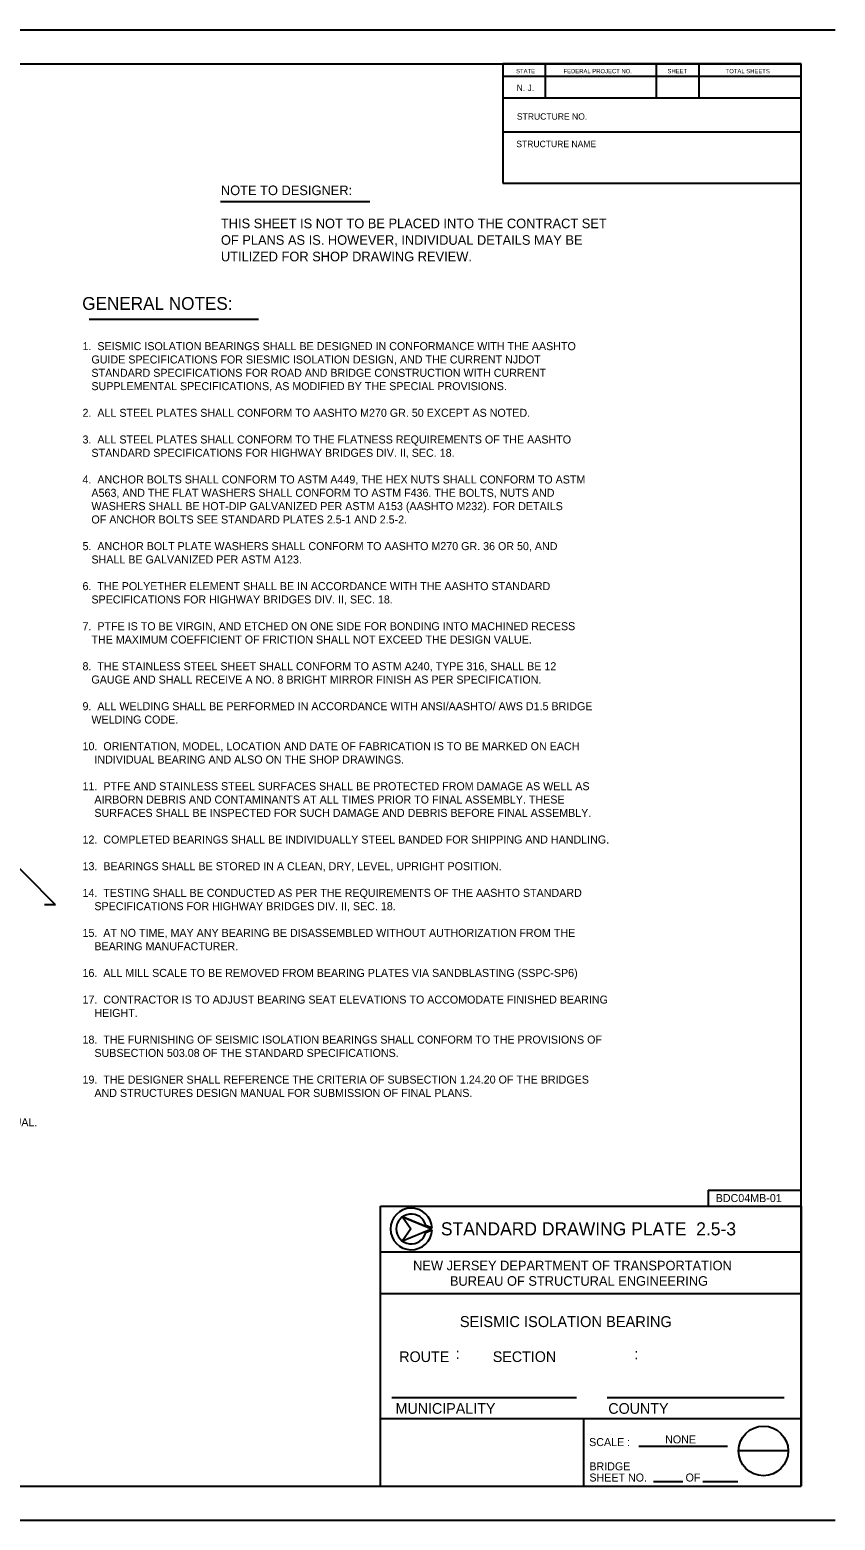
# Model space of a CAD drawing. Extents: x 499999.87 to 500002.82, y 499999.96 to 500001.79.
# Drawn here: x 500001.834 to 500002.825, y 499999.958 to 500001.792 of the extents above; entities that cross this region are included whole.
import ezdxf

# ---------------------------------------------------------------- set-up
doc = ezdxf.new("R2010")
doc.units = 0
for name, color, linetype in [('1', 7, 'Continuous'), ('2', 7, 'Continuous'), ('39', 7, 'Continuous'), ('40', 7, 'Continuous'), ('46', 7, 'Continuous'), ('51', 7, 'Continuous'), ('53', 7, 'Continuous'), ('55', 7, 'Continuous')]:
    doc.layers.add(name, color=color, linetype=linetype)

msp = doc.modelspace()

# ---------------------------------------------------------------- linework, layer by layer
at = {"layer": '1'}
for p, q in [((499999.8665, 500001.7917), (500002.8248, 500001.7917)), ((500000.0331, 500001.75), (500002.7831, 500001.75)), ((500002.4157, 500001.75), (500002.4157, 500001.603)), ((500002.7831, 500001.75), (500002.4157, 500001.75)), ((500002.4682, 500001.708), (500002.4682, 500001.75)), ((500002.6047, 500001.708), (500002.6047, 500001.75)), ((500002.6572, 500001.708), (500002.6572, 500001.75)), ((500002.7831, 500000), (500002.7831, 500001.75)), ((500002.7831, 500000), (500002.7831, 500001.75)), ((500002.7831, 500001.603), (500002.7831, 500001.75)), ((500002.7831, 500001.7343), (500002.4157, 500001.7343)), ((500002.4157, 500001.708), (500002.7831, 500001.708)), ((500002.4157, 500001.666), (500002.7831, 500001.666)), ((500002.4157, 500001.603), (500002.7831, 500001.603)), ((500002.3281, 500000.3166), (500002.2923, 500000.3314)), ((500002.2923, 500000.3314), (500002.3281, 500000.3166)), ((500002.3281, 500000.3166), (500002.2923, 500000.3314)), ((500002.2923, 500000.3314), (500002.3028, 500000.3166)), ((500002.3281, 500000.3166), (500002.2923, 500000.3314)), ((500002.2923, 500000.3314), (500002.3028, 500000.3166)), ((500002.3028, 500000.3166), (500002.2923, 500000.3018)), ((500002.2923, 500000.3018), (500002.3281, 500000.3166)), ((500002.3028, 500000.3166), (500002.2923, 500000.3018)), ((500002.2923, 500000.3018), (500002.3281, 500000.3166)), ((500002.3212, 500000.3209), (500002.3209, 500000.3209)), ((500002.3287, 500000.3176), (500002.3212, 500000.3209)), ((500002.3212, 500000.3123), (500002.3287, 500000.3156)), ((500002.2792, 500000.1093), (500002.5066, 500000.1093)), ((500002.5443, 500000.1093), (500002.7618, 500000.1093)), ((500000.0331, 500000), (500002.7831, 500000)), ((499999.8665, 499999.9583), (500002.8248, 499999.9583))]:
    msp.add_line(p, q, dxfattribs=at)
for radius, start, end in [(0.0256, 2.2139, 357.7861), (0.0184, 13.6941, 346.3059)]:
    msp.add_arc((500002.3031, 500000.3166), radius, start, end, dxfattribs=at)
at = {"layer": '39'}
for p, q in [((500002.2654, 500000), (500002.2654, 500000.3445)), ((500002.2654, 500000.3445), (500002.7831, 500000.3445)), ((500002.7831, 500000.3445), (500002.7831, 500000)), ((500002.7831, 500000.3445), (500002.7831, 500000)), ((500002.7831, 500000.3445), (500002.7831, 500000)), ((500002.3281, 500000.3166), (500002.2923, 500000.3314)), ((500002.2923, 500000.3314), (500002.3028, 500000.3166)), ((500002.3028, 500000.3166), (500002.2923, 500000.3018)), ((500002.2923, 500000.3018), (500002.3281, 500000.3166)), ((500002.2654, 500000.2884), (500002.7831, 500000.2884)), ((500002.2654, 500000.2372), (500002.7831, 500000.2372)), ((500002.2654, 500000.0833), (500002.7831, 500000.0833)), ((500002.5154, 500000.0833), (500002.7831, 500000.0833)), ((500002.5154, 500000.001), (500002.5154, 500000.0833)), ((500002.5154, 500000.001), (500002.5154, 500000.0833)), ((500002.5154, 500000.001), (500002.5154, 500000.0833)), ((500002.5833, 500000.0492), (500002.6923, 500000.0492)), ((500002.7671, 500000.0436), (500002.706, 500000.0436)), ((500002.6014, 500000.0059), (500002.6375, 500000.0059)), ((500002.6621, 500000.0059), (500002.7051, 500000.0059))]:
    msp.add_line(p, q, dxfattribs=at)
msp.add_circle((500002.7365, 500000.0436), 0.0305, dxfattribs=at)
at = {"layer": '40'}
for p, q in [((500002.6686, 500000.3642), (500002.7831, 500000.3642)), ((500002.6689, 500000.3443), (500002.6689, 500000.3643))]:
    msp.add_line(p, q, dxfattribs=at)
at = {"layer": '46'}
msp.add_line((500001.9068, 500001.4357), (500002.1152, 500001.4357), dxfattribs=at)
at = {"layer": '51'}
for q in [(500001.7618, 500000.8199), (500001.852, 500000.7152)]:
    msp.add_line((500001.8655, 500000.7152), q, dxfattribs=at)
at = {"layer": '55'}
msp.add_line((500002.0682, 500001.5804), (500002.252, 500001.5804), dxfattribs=at)

# ---------------------------------------------------------------- texts
at = {"layer": '1'}
for s, height, p in [('STATE', 0.00525, (500002.4321, 500001.7382)), ('FEDERAL PROJECT NO.', 0.005248, (500002.4905, 500001.7382)), ('SHEET', 0.00525, (500002.6184, 500001.7382)), ('TOTAL SHEETS', 0.005248, (500002.69, 500001.7382)), ('NONE', 0.00984, (500002.6155, 500000.0528))]:
    msp.add_text(s, height=height, dxfattribs=at).set_placement(p)
at = {"layer": '2'}
for s, height, p in [('N. J.', 0.00787, (500002.4327, 500001.7165)), ('STRUCTURE NO.', 0.007874, (500002.4331, 500001.6811)), ('STRUCTURE NAME', 0.007874, (500002.4324, 500001.6473)), ('SEISMIC ISOLATION BEARING', 0.013451, (500002.3629, 500000.1959))]:
    msp.add_text(s, height=height, dxfattribs=at).set_placement(p)
at = {"layer": '39'}
for s, height, p in [('STANDARD DRAWING PLATE  2.5-3', 0.016077, (500002.3396, 500000.3087)), ('NEW JERSEY DEPARTMENT OF TRANSPORTATION', 0.011809, (500002.3054, 500000.2657)), ('BUREAU OF STRUCTURAL ENGINEERING', 0.011811, (500002.3507, 500000.2467)), ('ROUTE           SECTION', 0.013124, (500002.2884, 500000.1529)), (':', 0.0131, (500002.3579, 500000.1568)), (':', 0.0131, (500002.5778, 500000.1562)), ('MUNICIPALITY', 0.013124, (500002.2838, 500000.0892)), ('COUNTY', 0.01312, (500002.5456, 500000.0892)), ('SCALE :', 0.00984, (500002.522, 500000.0495)), ('SHEET NO.', 0.00984, (500002.5223, 500000.0059)), ('BRIDGE', 0.00984, (500002.5223, 500000.0197)), ('OF', 0.00984, (500002.6407, 500000.0059))]:
    msp.add_text(s, height=height, dxfattribs=at).set_placement(p)
at = {"layer": '53'}
for s, height, p in [(' GENERAL NOTES:', 0.015748, (500001.8924, 500001.4472)), ('1.  SEISMIC ISOLATION BEARINGS SHALL BE DESIGNED IN CONFORMANCE WITH THE AASHTO', 0.009843, (500001.8986, 500001.3976)), ('   GUIDE SPECIFICATIONS FOR SIESMIC ISOLATION DESIGN, AND THE CURRENT NJDOT', 0.009843, (500001.8986, 500001.3812)), ('   STANDARD SPECIFICATIONS FOR ROAD AND BRIDGE CONSTRUCTION WITH CURRENT', 0.009843, (500001.8986, 500001.3648)), ('   SUPPLEMENTAL SPECIFICATIONS, AS MODIFIED BY THE SPECIAL PROVISIONS.', 0.009843, (500001.8986, 500001.3484)), ('2.  ALL STEEL PLATES SHALL CONFORM TO AASHTO M270 GR. 50 EXCEPT AS NOTED.', 0.009843, (500001.8986, 500001.3156)), ('3.  ALL STEEL PLATES SHALL CONFORM TO THE FLATNESS REQUIREMENTS OF THE AASHTO', 0.009843, (500001.8986, 500001.2828)), ('   STANDARD SPECIFICATIONS FOR HIGHWAY BRIDGES DIV. II, SEC. 18.', 0.009843, (500001.8986, 500001.2664)), ('4.  ANCHOR BOLTS SHALL CONFORM TO ASTM A449, THE HEX NUTS SHALL CONFORM TO ASTM', 0.009843, (500001.8986, 500001.2336)), ('   A563, AND THE FLAT WASHERS SHALL CONFORM TO ASTM F436. THE BOLTS, NUTS AND', 0.009843, (500001.8986, 500001.2172)), ('   WASHERS SHALL BE HOT-DIP GALVANIZED PER ASTM A153 (AASHTO M232). FOR DETAILS', 0.009843, (500001.8986, 500001.2008)), ('   OF ANCHOR BOLTS SEE STANDARD PLATES 2.5-1 AND 2.5-2.', 0.009843, (500001.8986, 500001.1844)), ('5.  ANCHOR BOLT PLATE WASHERS SHALL CONFORM TO AASHTO M270 GR. 36 OR 50, AND', 0.009843, (500001.8986, 500001.1516)), ('   SHALL BE GALVANIZED PER ASTM A123.', 0.009843, (500001.8986, 500001.1352)), ('6.  THE POLYETHER ELEMENT SHALL BE IN ACCORDANCE WITH THE AASHTO STANDARD', 0.009843, (500001.8986, 500001.1024)), ('   SPECIFICATIONS FOR HIGHWAY BRIDGES DIV. II, SEC. 18.', 0.009843, (500001.8986, 500001.086)), ('7.  PTFE IS TO BE VIRGIN, AND ETCHED ON ONE SIDE FOR BONDING INTO MACHINED RECESS', 0.009843, (500001.8986, 500001.0531)), ('   THE MAXIMUM COEFFICIENT OF FRICTION SHALL NOT EXCEED THE DESIGN VALUE.', 0.009843, (500001.8986, 500001.0367)), ('8.  THE STAINLESS STEEL SHEET SHALL CONFORM TO ASTM A240, TYPE 316, SHALL BE 12', 0.009843, (500001.8986, 500001.0039)), ('   GAUGE AND SHALL RECEIVE A NO. 8 BRIGHT MIRROR FINISH AS PER SPECIFICATION.', 0.009843, (500001.8986, 500000.9875)), ('9.  ALL WELDING SHALL BE PERFORMED IN ACCORDANCE WITH ANSI/AASHTO/ AWS D1.5 BRIDGE', 0.009843, (500001.8986, 500000.9547)), ('   WELDING CODE.', 0.009843, (500001.8986, 500000.9383)), ('10.  ORIENTATION, MODEL, LOCATION AND DATE OF FABRICATION IS TO BE MARKED ON EACH', 0.009843, (500001.8986, 500000.9055)), ('    INDIVIDUAL BEARING AND ALSO ON THE SHOP DRAWINGS.', 0.009843, (500001.8986, 500000.8891)), ('11.  PTFE AND STAINLESS STEEL SURFACES SHALL BE PROTECTED FROM DAMAGE AS WELL AS', 0.009843, (500001.8986, 500000.8563)), ('    AIRBORN DEBRIS AND CONTAMINANTS AT ALL TIMES PRIOR TO FINAL ASSEMBLY. THESE', 0.009843, (500001.8986, 500000.8399)), ('    SURFACES SHALL BE INSPECTED FOR SUCH DAMAGE AND DEBRIS BEFORE FINAL ASSEMBLY.', 0.009843, (500001.8986, 500000.8235)), ('12.  COMPLETED BEARINGS SHALL BE INDIVIDUALLY STEEL BANDED FOR SHIPPING AND HANDLING. ', 0.009843, (500001.8986, 500000.7907)), ('13.  BEARINGS SHALL BE STORED IN A CLEAN, DRY, LEVEL, UPRIGHT POSITION.', 0.009843, (500001.8986, 500000.7579)), ('14.  TESTING SHALL BE CONDUCTED AS PER THE REQUIREMENTS OF THE AASHTO STANDARD', 0.009843, (500001.8986, 500000.7251)), ('    SPECIFICATIONS FOR HIGHWAY BRIDGES DIV. II, SEC. 18.', 0.009843, (500001.8986, 500000.7087)), ('15.  AT NO TIME, MAY ANY BEARING BE DISASSEMBLED WITHOUT AUTHORIZATION FROM THE', 0.009843, (500001.8986, 500000.6759)), ('    BEARING MANUFACTURER.', 0.009843, (500001.8986, 500000.6594)), ('16.  ALL MILL SCALE TO BE REMOVED FROM BEARING PLATES VIA SANDBLASTING (SSPC-SP6)', 0.009843, (500001.8986, 500000.6266)), ('17.  CONTRACTOR IS TO ADJUST BEARING SEAT ELEVATIONS TO ACCOMODATE FINISHED BEARING', 0.009843, (500001.8986, 500000.5938)), ('    HEIGHT.', 0.009843, (500001.8986, 500000.5774)), ('18.  THE FURNISHING OF SEISMIC ISOLATION BEARINGS SHALL CONFORM TO THE PROVISIONS OF', 0.009843, (500001.8986, 500000.5446)), ('    SUBSECTION 503.08 OF THE STANDARD SPECIFICATIONS.', 0.009843, (500001.8986, 500000.5282)), ('19.  THE DESIGNER SHALL REFERENCE THE CRITERIA OF SUBSECTION 1.24.20 OF THE BRIDGES', 0.009843, (500001.8986, 500000.4954)), ('    AND STRUCTURES DESIGN MANUAL FOR SUBMISSION OF FINAL PLANS.', 0.009843, (500001.8986, 500000.479)), ('THE BEARING PARAMETERS SHOWN ARE CONCEPTUAL.', 0.009843, (500001.4774, 500000.4429)), ('BDC04MB-01', 0.00984, (500002.6778, 500000.3497))]:
    msp.add_text(s, height=height, dxfattribs=at).set_placement(p)
at = {"layer": '55'}
for s, p in [('NOTE TO DESIGNER:', (500002.0689, 500001.5883)), ('THIS SHEET IS NOT TO BE PLACED INTO THE CONTRACT SET', (500002.0689, 500001.5476)), ('OF PLANS AS IS. HOWEVER, INDIVIDUAL DETAILS MAY BE', (500002.0689, 500001.5272)), ('UTILIZED FOR SHOP DRAWING REVIEW.', (500002.0689, 500001.5069))]:
    msp.add_text(s, height=0.011811, dxfattribs=at).set_placement(p)

doc.saveas('drawing.dxf')
